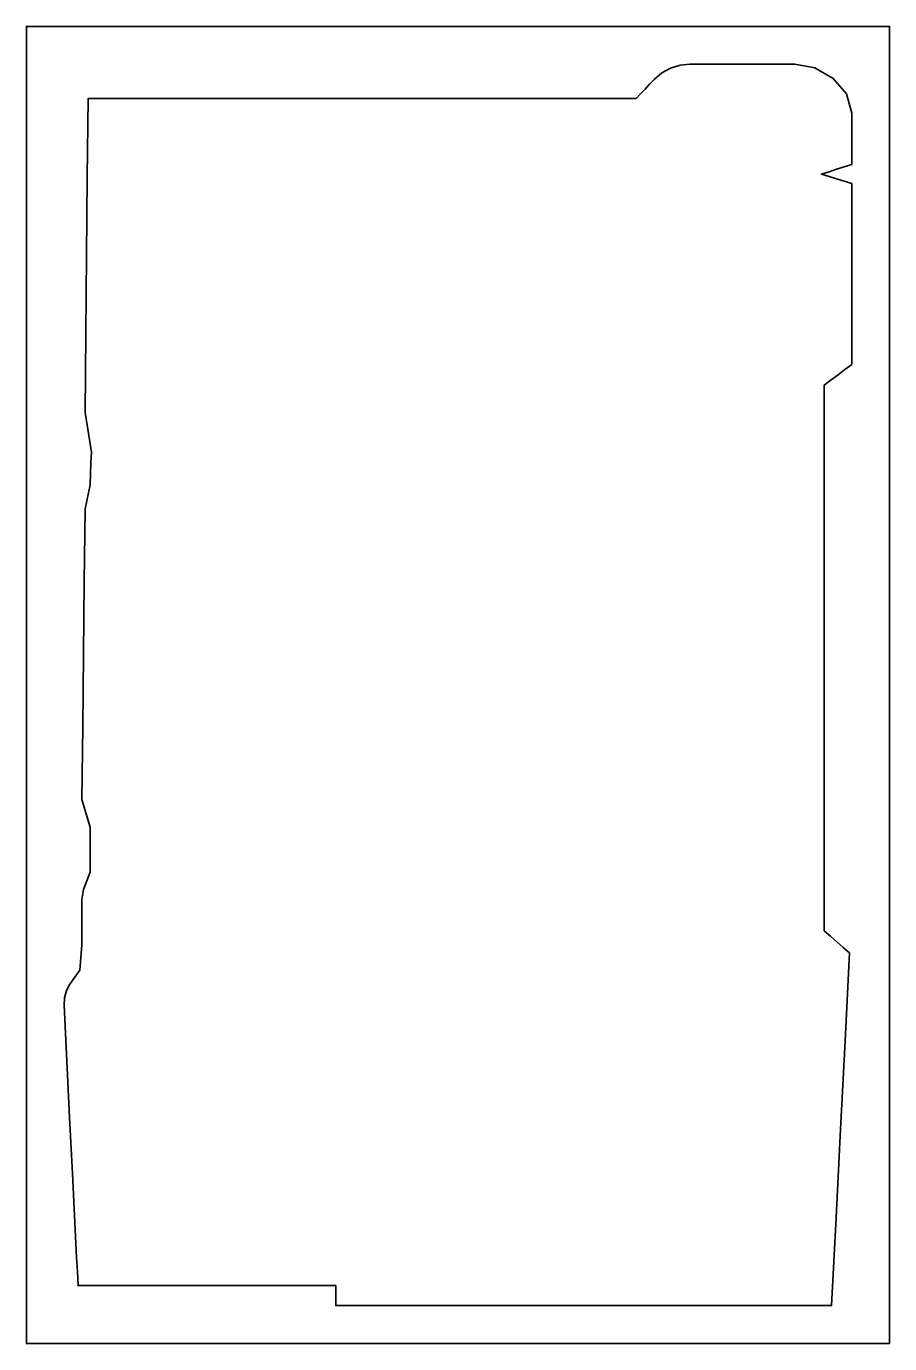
# Model space of a CAD drawing. Header units: millimetres. Extents: x -9 to 219, y -26 to 323.
import ezdxf

# ---------------------------------------------------------------- set-up
doc = ezdxf.new("R2010")
doc.units = ezdxf.units.MM
doc.header["$MEASUREMENT"] = 0
doc.layers.get('0').update_dxf_attribs({"lineweight": 0})
doc.layers.add('Safety', color=7, linetype='Continuous', lineweight=0)

msp = doc.modelspace()

# ---------------------------------------------------------------- linework, layer by layer
at = {"color": 250, "lineweight": 35, "true_color": 0x333333}
msp.add_lwpolyline([(3.86, 4.48), (4.05, 0.78), (4.24, -2.93), (4.44, -6.63), (4.63, -10.34), (21.67, -10.34), (38.72, -10.34), (55.76, -10.34), (72.8, -10.34), (72.8, -11.66), (72.8, -12.99), (72.8, -14.31), (72.8, -15.63), (105.6, -15.63), (138.39, -15.63), (171.18, -15.63), (203.97, -15.63), (205.16, 7.69), (206.34, 31.02), (207.53, 54.34), (208.72, 77.67), (207.04, 79.13), (205.37, 80.6), (203.7, 82.07), (202.03, 83.53), (202.03, 119.61), (202.03, 155.68), (202.03, 191.76), (202.03, 227.83), (203.85, 229.2), (205.68, 230.56), (207.5, 231.93), (209.32, 233.29), (209.32, 245.25), (209.31, 257.21), (209.3, 269.17), (209.29, 281.12), (207.29, 281.75), (205.29, 282.38), (203.29, 283.01), (201.29, 283.64), (203.29, 284.28), (205.29, 284.92), (207.29, 285.56), (209.29, 286.2), (209.29, 289.6), (209.29, 293), (209.29, 296.4), (209.29, 299.8), (207.94, 304.83), (204.42, 308.94), (199.57, 311.71), (194.21, 312.72), (187.28, 312.72), (180.35, 312.72), (173.42, 312.72), (166.5, 312.72), (163.86, 312.45), (161.35, 311.66), (159.05, 310.39), (157.03, 308.67), (155.83, 307.4), (154.62, 306.14), (153.42, 304.88), (152.22, 303.62), (115.97, 303.62), (79.73, 303.62), (43.49, 303.62), (7.25, 303.62), (7.06, 282.85), (6.86, 262.08), (6.67, 241.32), (6.48, 220.55), (8.14, 210.11), (8.03, 207.22), (7.92, 204.34), (7.8, 201.45), (6.45, 195.08), (6.25, 175.88), (6.05, 156.68), (5.85, 137.48), (5.65, 118.27), (7.8, 110.95), (7.8, 99.04), (6.07, 94.41), (5.63, 91.83), (5.63, 79.72), (5.11, 73.11), (2.42, 69.4), (1.54, 67.68), (1.04, 65.81), (0.93, 63.86), (1.66, 49.02), (2.39, 34.17), (3.12, 19.33)], close=True, dxfattribs=at)
at = {"layer": 'Safety', "color": 250, "lineweight": 35, "true_color": 0x333333}
msp.add_lwpolyline([(219.32, -25.68), (-9.07, -25.68), (-9.07, 322.72), (219.32, 322.72)], close=True, dxfattribs=at)

doc.saveas('drawing.dxf')
